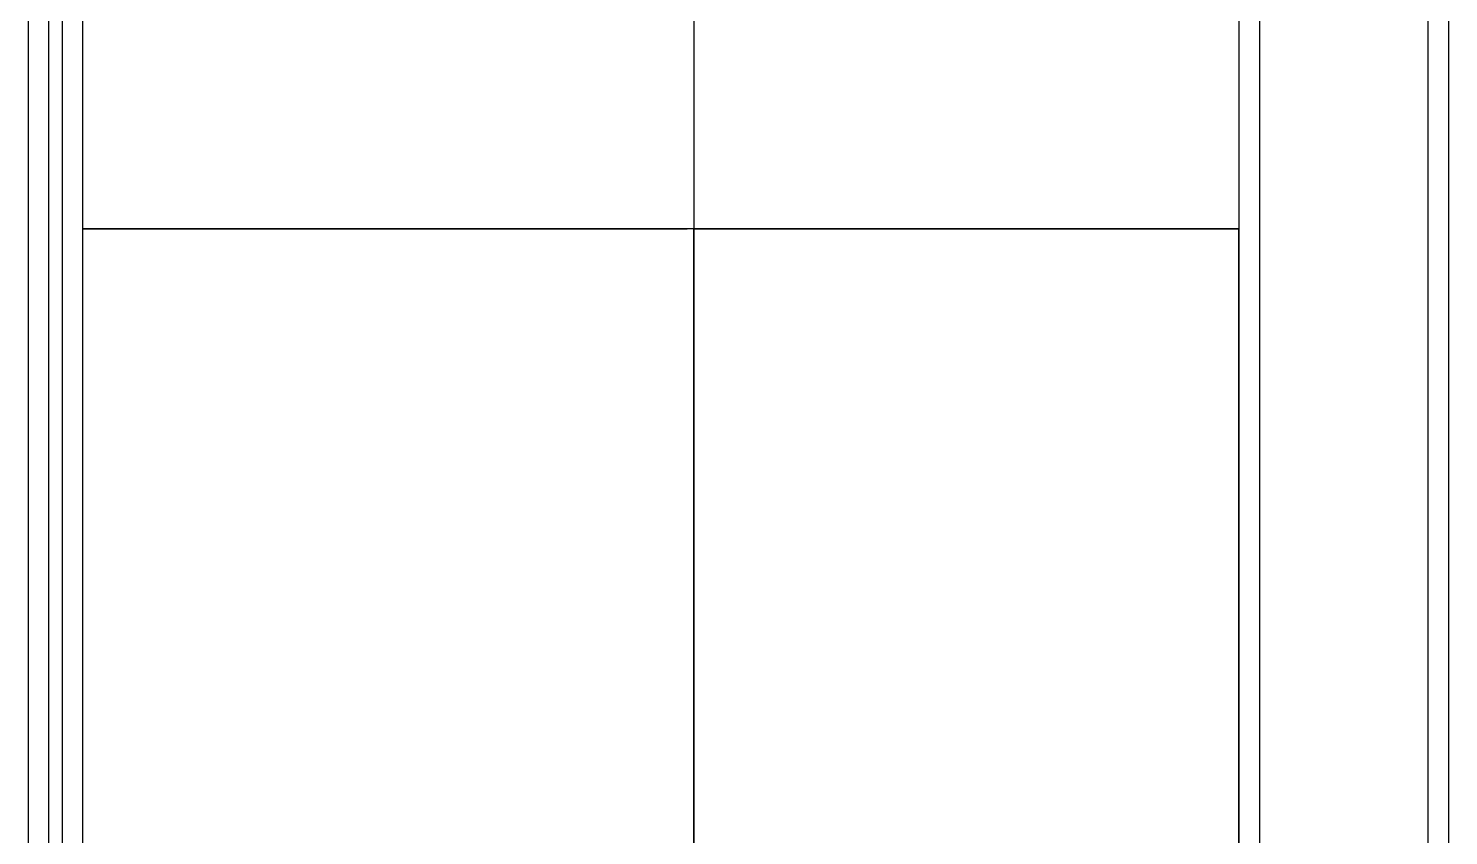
# Model space of a CAD drawing. Header units: metres. Extents: x 198 to 412, y -54 to 17.
# Drawn here: x 269.677 to 270.726, y -25.136 to -24.54 of the extents above; entities that cross this region are included whole.
import ezdxf

# ---------------------------------------------------------------- set-up
doc = ezdxf.new("R2010")
doc.units = ezdxf.units.M
doc.header["$LTSCALE"] = 10
for name, color, linetype in [('A-ABERTURAS', 2, 'Continuous'), ('A-MUROS', 6, 'Continuous'), ('TM-REVEST', 252, 'Continuous'), ('TM-REVOQUE', 2, 'Continuous')]:
    doc.layers.add(name, color=color, linetype=linetype)

msp = doc.modelspace()

# ---------------------------------------------------------------- linework, layer by layer
at = {"layer": 'A-ABERTURAS', "color": 1}
for p, q in [((269.7022, -24.1377), (269.7022, -26.1477)), ((269.7172, -24.1377), (269.7172, -26.1477))]:
    msp.add_line(p, q, dxfattribs=at)
for points in [[(269.6772, -26.1577), (269.6772, -24.0877)], [(269.6922, -26.1477), (269.6922, -24.1377)]]:
    msp.add_lwpolyline(points, dxfattribs=at)
at = {"layer": 'A-MUROS'}
msp.add_line((270.7113, -26.2277), (270.7113, -22.8277), dxfattribs=at)
msp.add_lwpolyline([(270.7113, -26.2277), (270.7113, -22.8277), (270.5866, -22.8277), (270.5866, -26.2277), (270.7066, -26.2277)], close=True, dxfattribs=at)
at = {"layer": 'TM-REVEST'}
for points in [[(270.1688, -24.3877), (270.1688, -24.0877), (269.7172, -24.0877), (269.7172, -24.6877), (270.1638, -24.6877)], [(270.5713, -24.3877), (270.5713, -24.0877), (270.1688, -24.0877), (270.1688, -24.6877), (270.5713, -24.6877)], [(270.1688, -25.2877), (270.1688, -24.6877), (269.7172, -24.6877), (269.7172, -25.2877), (270.1588, -25.2877)], [(270.5713, -25.2877), (270.5713, -24.6877), (270.1688, -24.6877), (270.1688, -25.2877), (270.5713, -25.2877)]]:
    msp.add_lwpolyline(points, dxfattribs=at)
at = {"layer": 'TM-REVOQUE'}
msp.add_line((270.7263, -22.8277), (270.7263, -26.2277), dxfattribs=at)
msp.add_lwpolyline([(270.5713, -22.8277), (270.5713, -26.1877)], dxfattribs=at)

doc.saveas('drawing.dxf')
